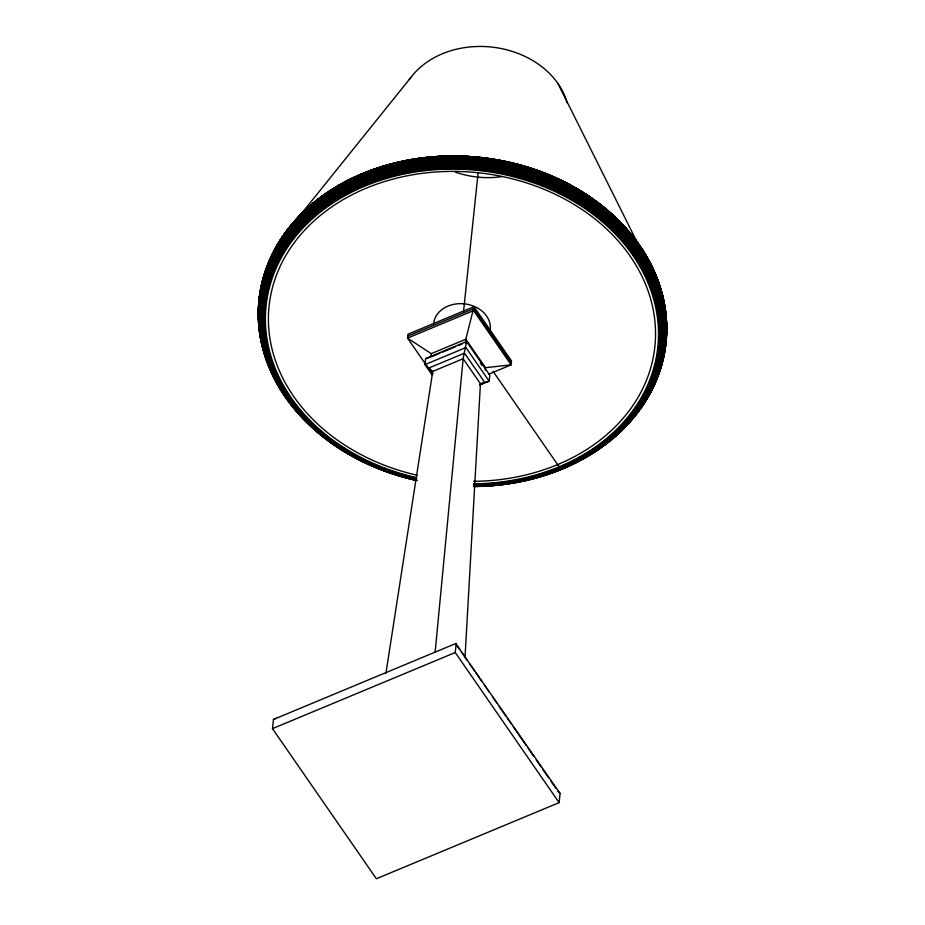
<?xml version="1.0" encoding="UTF-8"?>
<svg xmlns="http://www.w3.org/2000/svg" width="925" height="925" viewBox="0 0 925 925"><rect width="100%" height="100%" fill="white"/><g stroke="black" fill="none" stroke-linecap="round" stroke-linejoin="round"><path stroke-width="1.39" d="M465.009 657.548L480.433 383.702L463.147 358.738L466.547 341.556L425.627 358.599L425.003 364.612L432.218 375.041M435.108 652.379L463.147 358.738L432.75 371.399L385.898 673.423M459.771 649.466L455.655 643.522L560.087 793.465L559.116 802.646L376.359 878.75L272.482 728.634L273.453 719.453L276.402 718.182M430.946 356.264L431.223 353.651L465.842 339.244L473.993 306.707L407.948 334.214L407.543 338.099L427.94 367.583M463.483 312.014L478.121 172.721M465.425 343.163L465.842 339.244L485.509 367.676L485.232 370.289M559.116 802.646L455.239 652.53L456.21 643.349L273.453 719.453M465.98 342.366L466.547 341.556L489.799 375.168L489.163 381.181L479.925 385.031M411.012 77.284L288.797 229.377A202.217 161.066 6 0 1 295.815 220.751M407.752 336.11L473.797 308.615L511.34 362.866M429.524 357.547L439.942 353.211M442.543 352.124L455.562 346.702M458.176 345.615L462.072 343.984M488.666 374.197L511.132 364.855L511.537 360.958L473.993 306.707M479.52 384.638L484.792 382.441L464.535 353.153L428.876 368L432.935 373.862M272.482 728.634L455.239 652.53M480.433 383.702L489.163 381.181L465.911 347.58L425.003 364.612L432.75 371.399M425.627 358.599L428.217 358.091M485.509 367.676L511.132 364.855L473.588 310.603L407.543 338.099L431.223 353.651M557.555 790.771L560.087 793.465M493.037 371.272L559.105 466.732L557.625 464.604M480.295 363.039L481.879 365.34M461.413 651.836L467.16 660.149M469.634 663.711L474.56 670.845M476.202 673.215L481.96 681.528M484.422 685.09L489.348 692.212M492.632 696.964L496.748 702.907M499.211 706.469L505.79 715.962M507.432 718.343L511.537 724.275M513.178 726.657L526.325 745.654M527.967 748.024L533.725 756.338M536.188 759.899L541.125 767.022M542.767 769.403L548.513 777.717M550.976 781.278L555.913 788.401M558.053 83.689L638.331 244.605A202.217 161.066 6 0 0 631.683 235.644M649.824 267.66L654.958 277.951M417.383 475.311A193.949 154.487 6 0 1 308.869 225.816A193.949 154.487 6 0 1 633.093 260.549A193.949 154.487 6 0 1 473.635 481.335M433.64 323.958A28.432 22.651 6 0 1 465.125 303.943A28.432 22.651 6 0 1 489.961 331.15M416.689 477.693A196.944 156.868 6 0 1 306.58 224.278A196.944 156.868 6 0 1 635.833 259.809A196.944 156.868 6 0 1 473.438 483.821M416.516 478.225A197.707 157.481 6 0 1 305.978 223.815A197.707 157.481 6 0 1 636.527 259.486A197.707 157.481 6 0 1 473.496 484.376M416.262 478.942A198.921 158.452 6 0 1 305.042 222.983A198.921 158.452 6 0 1 637.614 258.861A198.921 158.452 6 0 1 473.588 485.128M415.845 479.474A200.077 159.366 6 0 1 304.244 221.988A200.077 159.366 6 0 1 638.689 258.214A200.077 159.366 6 0 1 473.681 485.741M417.013 480.191A201.141 160.21 6 0 1 302.949 221.537A201.141 160.21 6 0 1 639.568 257.266A201.141 160.21 6 0 1 473.438 486.18M416.851 480.422A202.089 160.973 6 0 1 302.244 220.543A202.089 160.973 6 0 1 640.458 256.445A202.089 160.973 6 0 1 473.542 486.434M473.646 486.515A202.91 161.621 6 0 0 641.245 255.589A202.91 161.621 6 0 0 301.666 219.537A202.91 161.621 6 0 0 416.736 480.48A203.581 162.153 6 0 1 301.192 218.554A203.581 162.153 6 0 1 641.904 254.722A203.581 162.153 6 0 1 473.75 486.411M357.998 458.985A204.09 162.557 6 0 1 321.357 200.101A204.09 162.557 6 0 1 641.487 252.421A204.09 162.557 6 0 1 508.16 483.521M502.541 484.272A204.09 162.557 6 0 1 493.996 485.174M488.261 485.613A204.09 162.557 6 0 1 478.179 486.053M416.608 480.052A204.09 162.557 6 0 1 412.423 479.081M408.283 478.052A204.09 162.557 6 0 1 359.293 459.644M287.455 399.6A204.425 162.835 6 0 1 338.515 187.972A204.425 162.835 6 0 1 609.621 215.005A204.425 162.835 6 0 1 619.207 432.68M617.044 434.646A204.425 162.835 6 0 1 580.403 459.922M577.813 461.263A204.425 162.835 6 0 1 563.209 468.015M555.428 471.079A204.425 162.835 6 0 1 551.45 472.513M548.768 473.438A204.425 162.835 6 0 1 541.957 475.6M536.431 477.184A204.425 162.835 6 0 1 532.245 478.294M529.435 478.977A204.425 162.835 6 0 1 515.294 481.925M511.097 482.63A204.425 162.835 6 0 1 508.311 483.047M481.173 485.509A204.425 162.835 6 0 1 478.283 485.59M400.028 475.288A204.425 162.835 6 0 1 390.466 472.259M385.066 470.363A204.425 162.835 6 0 1 381.054 468.848M377.076 467.275A204.425 162.835 6 0 1 373.157 465.645M362.924 460.985A204.425 162.835 6 0 1 359.201 459.135M354.021 456.43A204.425 162.835 6 0 1 347.638 452.845M345.129 451.365A204.425 162.835 6 0 1 338.943 447.515M336.503 445.919A204.425 162.835 6 0 1 330.56 441.815M327.092 439.283A204.425 162.835 6 0 1 301.192 416.181M299.214 414.03A204.425 162.835 6 0 1 289.143 401.866M631.497 419.615A204.575 162.95 6 0 1 626.664 424.899M620.467 431.015A204.575 162.95 6 0 1 616.143 434.947A204.587 162.962 6 0 0 619.415 431.963M608.211 441.491A204.575 162.95 6 0 1 605.875 443.272A204.587 162.962 6 0 0 608.222 441.445M575.373 461.933A204.575 162.95 6 0 1 572.737 463.205M292.589 405.67A204.575 162.95 6 0 0 297.237 411.174A204.587 162.962 6 0 1 293.502 406.734M501.581 176.687A79.33 63.189 6 0 1 455.412 172.096M630.572 420.632A204.587 162.962 6 0 1 626.664 424.853M658.924 372.775A204.529 162.916 6 0 1 656.403 379.227M655.293 381.805A204.529 162.916 6 0 1 649.604 393.183M648.182 395.657A204.529 162.916 6 0 1 644.424 401.739M640.366 407.636A204.529 162.916 6 0 1 638.655 409.948M608.268 440.543A204.529 162.916 6 0 1 605.933 442.323M265.059 354.31A204.529 162.916 6 0 1 261.035 338.851M260.492 336.006A204.529 162.916 6 0 1 258.457 314.592M258.457 311.771A204.529 162.916 6 0 1 490.574 160.025A204.529 162.916 6 0 1 659.375 371.48M647.407 396.432A204.425 162.823 6 0 1 644.367 401.288M264.77 352.494A204.425 162.823 6 0 1 263.937 349.719M263.162 346.91A204.425 162.823 6 0 1 262.446 344.1M261.787 341.267A204.425 162.823 6 0 1 261.185 338.434M260.653 335.578A204.425 162.823 6 0 1 259.96 331.289M259.578 328.433A204.425 162.823 6 0 1 259.266 325.577M259 322.709A204.425 162.823 6 0 1 258.815 319.865M258.688 317.021A204.425 162.823 6 0 1 487.105 159.204A204.425 162.823 6 0 1 659.317 371.029M664.058 352.714A204.252 162.696 6 0 1 663.479 355.512M662.832 358.299A204.252 162.696 6 0 1 662.127 361.062M661.363 363.814A204.252 162.696 6 0 1 660.543 366.543M258.85 315.194A204.252 162.696 6 0 1 265.66 270.424M266.111 269.082A204.252 162.696 6 0 1 490.632 159.424A204.252 162.696 6 0 1 666.497 328.71M666.486 330.109A204.252 162.696 6 0 1 664.578 349.904M259.069 310.569A204.043 162.523 6 0 1 259.324 303.516M259.532 300.694A204.043 162.523 6 0 1 259.809 297.862M260.145 295.04A204.043 162.523 6 0 1 263.822 276.876M264.608 274.135A204.043 162.523 6 0 1 487.14 158.695A204.043 162.523 6 0 1 666.324 328.294M261.07 290.45A203.766 162.303 6 0 1 261.555 287.64M267.128 267.128A203.766 162.303 6 0 1 472.918 157.007A203.766 162.303 6 0 1 662.936 298.081M663.526 300.914A203.766 162.303 6 0 1 666.104 327.901M267.013 268.123A203.454 162.048 6 0 1 437.629 156.579A203.454 162.048 6 0 1 639.302 245.171M640.135 246.385A203.454 162.048 6 0 1 659.259 285.201M660.519 289.34A203.454 162.048 6 0 1 661.294 292.127M663.526 301.989A203.454 162.048 6 0 1 664.034 304.822M664.474 307.667A203.454 162.048 6 0 1 664.855 310.522M665.168 313.367A203.454 162.048 6 0 1 665.422 316.211M665.618 319.056A203.454 162.048 6 0 1 665.746 321.877M267.406 267.857A203.084 161.759 6 0 1 272.031 256.329M273.222 253.797A203.084 161.759 6 0 1 276.436 247.542M277.812 245.067A203.084 161.759 6 0 1 284.646 234.268M286.287 231.944A203.084 161.759 6 0 1 488.943 158.58A203.084 161.759 6 0 1 658.935 284.9M280.911 240.384A202.667 161.436 6 0 1 282.483 237.91M288.369 229.504A202.667 161.436 6 0 1 468.455 156.498A202.667 161.436 6 0 1 642.736 250.872M648.575 261A202.667 161.436 6 0 1 658.577 284.634M409.359 79.596A85.065 67.756 6 0 1 495.892 47.614A85.065 67.756 6 0 1 567.187 103.091M299.619 216.566A202.217 161.066 6 0 1 306.718 209.478M312.095 204.645A202.217 161.066 6 0 1 318.836 199.129M321.148 197.36A202.217 161.066 6 0 1 564.967 182.329M566.25 182.988A202.217 161.066 6 0 1 606.546 209.79M612.015 214.612A202.217 161.066 6 0 1 629.902 233.447M650.171 264.677A202.217 161.066 6 0 1 655.86 277.789M334.006 189.775A204.575 162.95 6 0 0 284.981 395.495A204.587 162.962 6 0 1 334.006 189.718A204.587 162.962 6 0 1 598.105 204.645A204.587 162.962 6 0 1 635.163 415.233A204.575 162.95 6 0 0 598.105 204.702A204.575 162.95 6 0 0 334.006 189.775M312.696 426.818A204.575 162.95 6 0 0 317.136 430.703A204.587 162.962 6 0 1 312.696 426.772"/></g></svg>
